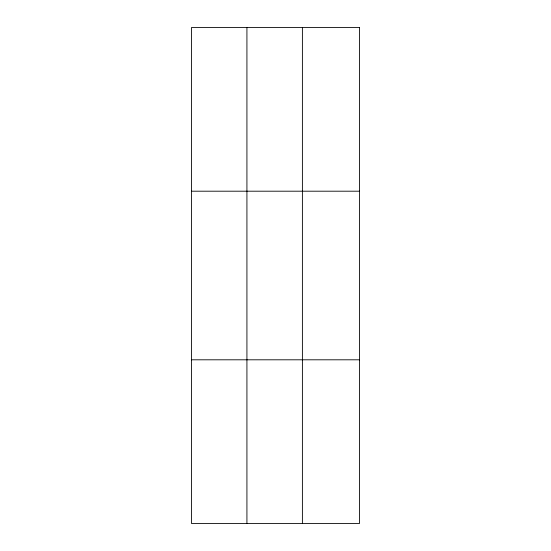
<?xml version="1.0" encoding="UTF-8"?>
<svg xmlns="http://www.w3.org/2000/svg" width="551" height="551" viewBox="0 0 551 551"><rect width="100%" height="100%" fill="white"/><g stroke="black" fill="none" stroke-linecap="round" stroke-linejoin="round"><path stroke-width="0.83" d="M246.924 27.55L246.924 523.45M302.396 27.55L302.396 523.45M191.459 191.197L359.541 191.197M191.459 359.803L359.541 359.803M359.541 27.55L359.541 523.45L191.459 523.45L191.459 27.55L359.541 27.55"/></g></svg>
